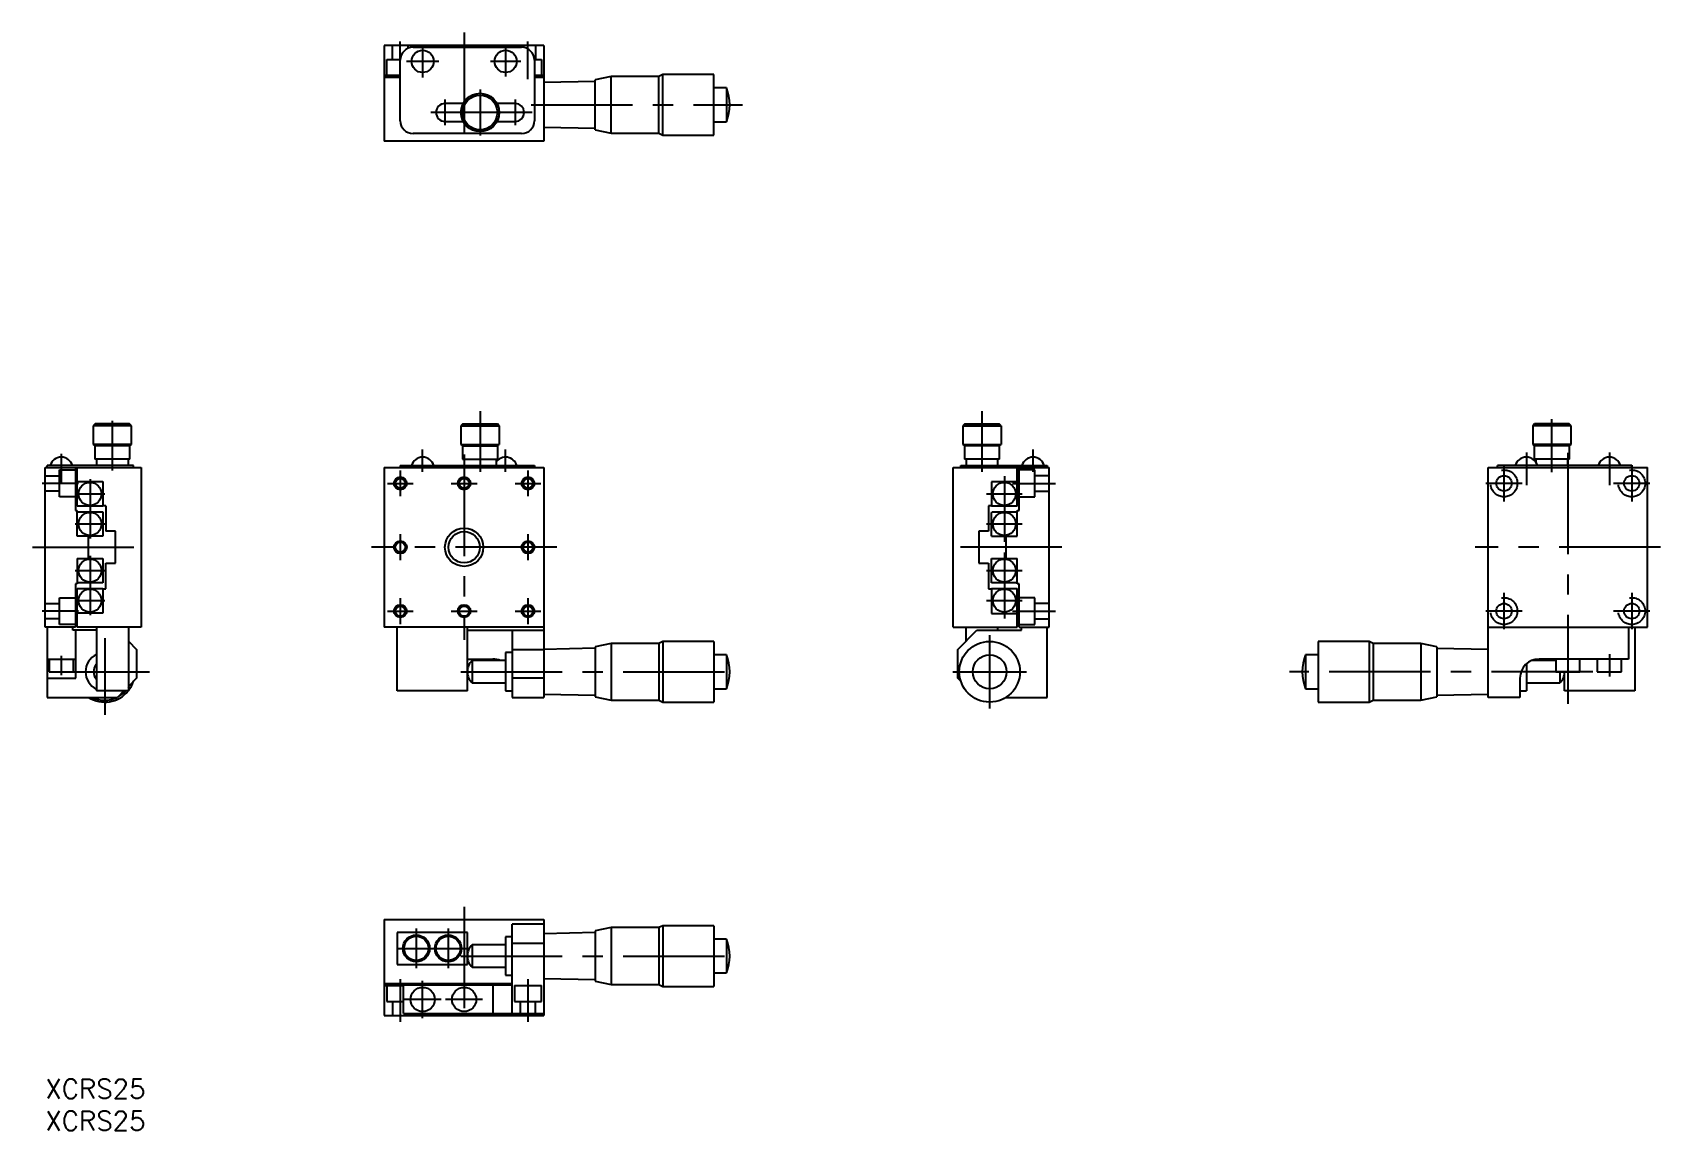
# Model space of a CAD drawing. Extents: x -2 to 253, y -8 to 164.
import ezdxf

# ---------------------------------------------------------------- set-up
doc = ezdxf.new("R2010")
doc.units = 0
doc.header["$LTSCALE"] = 0.5
doc.linetypes.add('CENTER', pattern=[50.8, 31.75, -6.35, 6.35, -6.35])
doc.linetypes.add('DASHED', pattern=[19.05, 12.7, -6.35])
for name, color, linetype in [('MSM_CENTER', 1, 'CENTER'), ('MSM_CONTINUOUS', 7, 'CONTINUOUS'), ('MSM_DASHED', 4, 'DASHED'), ('MSM_NARROW', 5, 'CONTINUOUS'), ('MSM_PART_NUMBER', 7, 'CONTINUOUS')]:
    doc.layers.add(name, color=color, linetype=linetype)
doc.styles.get("Standard").update_dxf_attribs({"font": 'txt.shx', "height": 3, "bigfont": 'bigfont.shx'})

# ---------------------------------------------------------------- blocks, each defined once
blk = doc.blocks.new('*U2')
at = {"layer": 'MSM_PART_NUMBER'}
blk.add_text('XCRS25', height=3, dxfattribs=at).set_placement((0, -3))
blk = doc.blocks.new('*U3')
at = {"layer": 'MSM_PART_NUMBER'}
blk.add_text('XCRS25', height=3, dxfattribs=at).set_placement((0, -8))

msp = doc.modelspace()

# ---------------------------------------------------------------- linework, layer by layer
at = {"layer": 'MSM_CENTER'}
for p, q in [((65.59, 163.87), (65.59, 144.86)), ((55.59, 156.55), (55.59, 162.47)), ((59.09, 161.87), (59.09, 156.85)), ((72.09, 161.72), (72.09, 157)), ((75.59, 156.55), (75.59, 162.47)), ((61.61, 159.36), (56.58, 159.36)), ((74.46, 159.36), (69.73, 159.36)), ((62.59, 153.37), (62.59, 149.35)), ((68.09, 154.97), (68.09, 147.75)), ((73.59, 153.37), (73.59, 149.35)), ((76.26, 151.36), (59.93, 151.36)), ((76.09, 152.56), (109.19, 152.56)), ((68.09, 104.6), (68.09, 95.1)), ((146.69, 104.6), (146.69, 95.1)), ((10.5, 95.29), (10.5, 103.11)), ((235.94, 95.06), (235.94, 103.34)), ((2.5, 97.91), (2.5, 93.23)), ((59.09, 95.1), (59.09, 98.6)), ((65.59, 97.8), (65.59, 68.8)), ((72.09, 95.1), (72.09, 98.6)), ((154.69, 95.1), (154.69, 98.6)), ((231.94, 98.14), (231.94, 93)), ((238.44, 98.1), (238.44, 58.8)), ((244.94, 98.14), (244.94, 93)), ((55.59, 95.32), (55.59, 91.27)), ((75.59, 95.32), (75.59, 91.27)), ((150.19, 94.45), (150.19, 84.15)), ((228.44, 96.14), (228.44, 90.46)), ((248.44, 96.14), (248.44, 90.46)), ((5.21, 93.3), (-0.51, 93.3)), ((7, 93.96), (7, 84.64)), ((53.57, 93.3), (57.62, 93.3)), ((63.57, 93.3), (67.62, 93.3)), ((73.57, 93.3), (77.62, 93.3)), ((151.49, 93.3), (158.19, 93.3)), ((231.28, 93.3), (225.6, 93.3)), ((251.28, 93.3), (245.6, 93.3)), ((4.69, 91.65), (9.31, 91.65)), ((147.39, 91.65), (152.99, 91.65)), ((4.69, 86.95), (9.31, 86.95)), ((147.39, 86.95), (152.99, 86.95)), ((55.59, 85.32), (55.59, 81.27)), ((75.59, 85.32), (75.59, 81.27)), ((-2, 83.3), (17, 83.3)), ((7, 81.96), (7, 72.64)), ((80.09, 83.3), (51.09, 83.3)), ((159.19, 83.3), (140.19, 83.3)), ((150.19, 82.45), (150.19, 72.15)), ((252.94, 83.3), (223.94, 83.3)), ((4.69, 79.65), (9.31, 79.65)), ((147.39, 79.65), (152.99, 79.65)), ((4.69, 74.95), (9.31, 74.95)), ((55.59, 75.32), (55.59, 71.27)), ((75.59, 75.32), (75.59, 71.27)), ((147.39, 74.95), (152.99, 74.95)), ((228.44, 76.14), (228.44, 70.46)), ((248.44, 76.14), (248.44, 70.46)), ((5.21, 73.3), (-0.51, 73.3)), ((53.57, 73.3), (57.62, 73.3)), ((63.57, 73.3), (67.62, 73.3)), ((73.57, 73.3), (77.62, 73.3)), ((151.49, 73.3), (158.19, 73.3)), ((231.28, 73.3), (225.6, 73.3)), ((251.28, 73.3), (245.6, 73.3)), ((9.3, 69.06), (9.3, 57.05)), ((147.89, 69.55), (147.89, 58.05)), ((2.5, 66.31), (2.5, 63.29)), ((244.94, 66.54), (244.94, 63.06)), ((4.4, 63.8), (16.3, 63.8)), ((65.09, 63.8), (109.19, 63.8)), ((142.14, 63.8), (153.64, 63.8)), ((242.34, 63.8), (194.84, 63.8)), ((65.59, 27), (65.59, 8)), ((58.09, 23.6), (58.09, 17.4)), ((63.09, 23.6), (63.09, 17.4)), ((54.99, 20.5), (66.19, 20.5)), ((65.09, 19.3), (109.19, 19.3)), ((55.59, 15.7), (55.59, 9)), ((59.09, 9.6), (59.09, 15.4)), ((75.59, 15.7), (75.59, 9)), ((61.99, 12.5), (56.19, 12.5)), ((68.49, 12.5), (62.69, 12.5))]:
    msp.add_line(p, q, dxfattribs=at)
at = {"layer": 'MSM_CONTINUOUS'}
for p, q in [((53.09, 161.86), (53.09, 146.86)), ((78.09, 161.86), (53.09, 161.86)), ((57.59, 161.56), (74.59, 161.56)), ((78.09, 161.86), (78.09, 146.86)), ((55.59, 150.06), (55.59, 159.56)), ((76.59, 159.56), (76.59, 150.06)), ((55.59, 157.16), (53.09, 157.16)), ((53.09, 157.16), (55.59, 157.16)), ((55.59, 156.86), (53.09, 156.86)), ((78.09, 157.16), (76.59, 157.16)), ((76.59, 157.16), (78.09, 157.16)), ((78.09, 156.86), (76.59, 156.86)), ((86.09, 156.23), (78.09, 156.06)), ((88.59, 157.01), (86.09, 156.48)), ((86.09, 148.63), (86.09, 156.48)), ((96.09, 157.01), (88.59, 157.01)), ((88.59, 148.11), (88.59, 157.01)), ((96.69, 157.31), (96.09, 157.01)), ((96.09, 148.11), (96.09, 157.01)), ((104.69, 157.31), (96.69, 157.31)), ((96.69, 147.81), (96.69, 157.31)), ((104.69, 147.81), (104.69, 157.31)), ((106.69, 155.21), (104.69, 155.21)), ((106.69, 155.21), (106.69, 149.91)), ((65.44, 152.76), (62.59, 152.76)), ((73.59, 152.76), (70.75, 152.76)), ((74.59, 148.06), (57.59, 148.06)), ((62.59, 149.96), (65.44, 149.96)), ((70.75, 149.96), (73.59, 149.96)), ((78.09, 149.06), (86.09, 148.88)), ((86.09, 148.63), (88.59, 148.11)), ((88.59, 148.11), (96.09, 148.11)), ((96.09, 148.11), (96.69, 147.81)), ((104.69, 149.91), (106.69, 149.91)), ((78.09, 146.86), (53.09, 146.86)), ((96.69, 147.81), (104.69, 147.81)), ((7.8, 102.6), (7.5, 102.3)), ((7.5, 102.3), (7.5, 99.4)), ((13.5, 102.3), (7.5, 102.3)), ((13.2, 102.6), (7.8, 102.6)), ((13.5, 102.3), (13.2, 102.6)), ((13.5, 99.4), (13.5, 102.3)), ((65.39, 102.6), (65.09, 102.3)), ((65.09, 102.3), (65.09, 99.4)), ((65.09, 102.3), (71.09, 102.3)), ((65.39, 102.6), (70.79, 102.6)), ((71.09, 102.3), (70.79, 102.6)), ((71.09, 102.3), (71.09, 99.4)), ((143.99, 102.6), (143.69, 102.3)), ((143.69, 102.3), (143.69, 99.4)), ((143.69, 102.3), (149.69, 102.3)), ((143.99, 102.6), (149.39, 102.6)), ((149.69, 102.3), (149.39, 102.6)), ((149.69, 102.3), (149.69, 99.4)), ((233.24, 102.6), (232.94, 102.3)), ((232.94, 102.3), (232.94, 99.4)), ((238.94, 102.3), (232.94, 102.3)), ((238.64, 102.6), (233.24, 102.6)), ((238.94, 102.3), (238.64, 102.6)), ((238.94, 99.4), (238.94, 102.3)), ((7.5, 99.4), (7.75, 99.15)), ((13.5, 99.4), (7.5, 99.4)), ((7.75, 99.15), (7.75, 97.1)), ((13.25, 99.15), (7.75, 99.15)), ((13.25, 97.1), (7.75, 97.1)), ((8, 97.1), (8, 96.1)), ((13, 96.1), (13, 97.1)), ((13.25, 99.15), (13.5, 99.4)), ((13.25, 97.1), (13.25, 99.15)), ((65.09, 99.4), (71.09, 99.4)), ((65.09, 99.4), (65.34, 99.15)), ((65.34, 99.15), (65.34, 97.1)), ((65.34, 99.15), (70.84, 99.15)), ((65.34, 97.1), (70.84, 97.1)), ((65.59, 97.1), (65.59, 96.1)), ((70.59, 97.1), (70.59, 96.1)), ((70.84, 99.15), (71.09, 99.4)), ((70.84, 99.15), (70.84, 97.1)), ((143.69, 99.4), (143.94, 99.15)), ((143.69, 99.4), (149.69, 99.4)), ((143.94, 99.15), (143.94, 97.1)), ((149.44, 99.15), (143.94, 99.15)), ((149.44, 97.1), (143.94, 97.1)), ((144.19, 97.1), (144.19, 96.1)), ((149.19, 96.1), (149.19, 97.1)), ((149.44, 99.15), (149.69, 99.4)), ((149.44, 97.1), (149.44, 99.15)), ((232.94, 99.4), (233.19, 99.15)), ((238.94, 99.4), (232.94, 99.4)), ((233.19, 99.15), (233.19, 97.1)), ((238.69, 99.15), (233.19, 99.15)), ((238.69, 97.1), (233.19, 97.1)), ((233.44, 97.1), (233.44, 96.62)), ((238.44, 96.1), (238.44, 97.1)), ((238.69, 99.15), (238.94, 99.4)), ((238.69, 97.1), (238.69, 99.15)), ((0, 70.8), (0, 95.8)), ((0, 95.8), (15, 95.8)), ((13.8, 96.1), (0.3, 96.1)), ((0.3, 95.8), (0.3, 96.1)), ((4.7, 95.8), (4.7, 89.05)), ((5, 89.75), (5, 95.8)), ((13.8, 95.8), (13.8, 96.1)), ((15, 95.8), (15, 70.8)), ((53.09, 95.8), (53.09, 70.8)), ((53.09, 95.8), (78.09, 95.8)), ((55.59, 96.1), (76.59, 96.1)), ((55.59, 96.1), (55.59, 95.8)), ((76.59, 96.1), (76.59, 95.8)), ((78.09, 95.8), (78.09, 59.8)), ((142.19, 70.8), (142.19, 95.8)), ((142.19, 95.8), (157.19, 95.8)), ((143.39, 95.8), (143.39, 96.1)), ((143.39, 96.1), (156.89, 96.1)), ((152.19, 89.75), (152.19, 95.8)), ((152.49, 89.05), (152.49, 95.8)), ((156.89, 96.1), (156.89, 95.8)), ((157.19, 70.8), (157.19, 95.8)), ((225.94, 95.8), (250.94, 95.8)), ((225.94, 59.8), (225.94, 95.8)), ((227.44, 95.8), (227.44, 96.1)), ((248.44, 96.1), (227.44, 96.1)), ((248.44, 95.8), (248.44, 96.1)), ((250.94, 70.8), (250.94, 95.8)), ((5, 93.6), (9, 93.6)), ((9, 93.6), (9, 89.75)), ((152.19, 93.55), (148.19, 93.55)), ((148.19, 93.55), (148.19, 89.75)), ((9, 89.75), (5, 89.75)), ((9.5, 89.8), (9, 89.8)), ((9.5, 89.8), (9.5, 85.8)), ((148.19, 89.8), (147.69, 89.8)), ((147.69, 89.8), (147.69, 85.8)), ((152.19, 89.75), (148.19, 89.75)), ((4.7, 89.05), (5, 89.05)), ((5, 85.05), (5, 89.05)), ((5, 88.85), (9, 88.85)), ((9, 88.85), (9, 85.05)), ((148.19, 88.65), (148.23, 88.85)), ((148.19, 85.05), (148.19, 88.65)), ((148.23, 88.85), (152.19, 88.85)), ((152.19, 85.05), (152.19, 89.05)), ((152.19, 89.05), (152.49, 89.05)), ((9, 85.05), (5, 85.05)), ((6.7, 85.05), (6.7, 81.55)), ((11, 85.8), (9.5, 85.8)), ((11, 80.8), (11, 85.8)), ((147.69, 85.8), (146.19, 85.8)), ((146.19, 85.8), (146.19, 80.8)), ((148.19, 85.05), (152.19, 85.05)), ((150.49, 81.55), (150.49, 85.05)), ((5, 81.55), (5, 77.55)), ((5, 81.55), (9, 81.55)), ((9, 81.55), (9, 77.75)), ((9.5, 80.8), (11, 80.8)), ((9.5, 76.8), (9.5, 80.8)), ((146.19, 80.8), (147.69, 80.8)), ((147.69, 80.8), (147.69, 76.8)), ((148.19, 81.55), (152.19, 81.55)), ((148.19, 77.75), (148.19, 81.55)), ((152.19, 77.55), (152.19, 81.55)), ((5, 77.55), (4.7, 77.55)), ((4.7, 77.55), (4.7, 70.8)), ((9, 77.75), (5, 77.75)), ((5, 70.8), (5, 76.85)), ((5, 76.85), (9, 76.85)), ((9, 76.85), (9, 73)), ((9, 76.8), (9.5, 76.8)), ((147.69, 76.8), (148.19, 76.8)), ((152.19, 77.75), (148.19, 77.75)), ((148.19, 76.85), (152.19, 76.85)), ((148.19, 76.85), (148.19, 72.95)), ((152.49, 77.55), (152.19, 77.55)), ((152.19, 70.8), (152.19, 76.85)), ((152.49, 70.8), (152.49, 77.55)), ((9, 73), (5, 73)), ((148.19, 72.95), (152.19, 72.95)), ((4.7, 70.8), (0, 70.8)), ((0.3, 70.8), (0.3, 59.8)), ((4.3, 70.3), (4.3, 70.8)), ((8, 70.3), (4.3, 70.3)), ((4.8, 62.8), (4.8, 70.3)), ((15, 70.8), (5, 70.8)), ((8, 70.8), (8, 60.8)), ((13, 70.8), (13, 60.8)), ((78.09, 70.8), (53.09, 70.8)), ((55.09, 60.8), (55.09, 70.8)), ((66.09, 60.8), (66.09, 70.8)), ((66.09, 70.3), (78.09, 70.3)), ((73.09, 70.3), (73.09, 59.8)), ((142.19, 70.8), (152.19, 70.8)), ((142.89, 67.3), (145.89, 70.3)), ((144.19, 68.6), (144.19, 70.8)), ((145.89, 70.3), (152.89, 70.3)), ((149.19, 70.3), (149.19, 70.8)), ((152.49, 70.8), (157.19, 70.8)), ((152.89, 70.3), (152.89, 70.8)), ((156.89, 59.8), (156.89, 70.8)), ((225.94, 70.8), (250.94, 70.8)), ((247.94, 70.8), (247.94, 65.8)), ((248.94, 70.8), (248.94, 60.8)), ((13, 68.6), (14.3, 67.3)), ((14.3, 67.3), (14.3, 62.8)), ((73.09, 66.8), (72.09, 66.8)), ((72.09, 66.8), (72.09, 60.8)), ((73.09, 67.3), (78.09, 67.3)), ((86.09, 67.48), (78.09, 67.3)), ((88.59, 68.25), (86.09, 67.73)), ((86.09, 67.73), (86.09, 59.87)), ((96.09, 68.25), (88.59, 68.25)), ((88.59, 68.25), (88.59, 59.35)), ((96.69, 68.55), (96.09, 68.25)), ((96.09, 68.25), (96.09, 59.35)), ((104.69, 68.55), (96.69, 68.55)), ((96.69, 68.55), (96.69, 59.05)), ((104.69, 68.55), (104.69, 59.05)), ((106.69, 66.45), (104.69, 66.45)), ((106.69, 66.45), (106.69, 61.15)), ((142.89, 62.8), (142.89, 67.3)), ((199.34, 66.45), (197.34, 66.45)), ((197.34, 66.45), (197.34, 61.15)), ((207.34, 68.55), (199.34, 68.55)), ((199.34, 68.55), (199.34, 59.05)), ((207.94, 68.25), (207.34, 68.55)), ((207.34, 68.55), (207.34, 59.05)), ((215.44, 68.25), (207.94, 68.25)), ((207.94, 68.25), (207.94, 59.35)), ((217.94, 67.72), (215.44, 68.25)), ((215.44, 68.25), (215.44, 59.35)), ((217.94, 67.72), (217.94, 59.87)), ((225.94, 67.3), (217.94, 67.47)), ((0.3, 65.8), (4.8, 65.8)), ((0.6, 65.8), (0.6, 63.8)), ((0.6, 63.8), (4.4, 63.8)), ((4.4, 63.8), (4.4, 65.8)), ((66.09, 65.8), (70.09, 65.8)), ((72.09, 65.55), (66.84, 65.55)), ((66.84, 65.55), (66.84, 62.05)), ((231.94, 65.04), (231.94, 60.8)), ((236.54, 65.55), (232.74, 65.55)), ((247.94, 65.8), (233.94, 65.8)), ((236.54, 65.8), (236.54, 63.8)), ((236.54, 63.8), (240.34, 63.8)), ((237.19, 63.8), (237.19, 62.05)), ((237.94, 60.8), (237.94, 63.8)), ((240.34, 63.8), (240.34, 65.8)), ((243.04, 65.8), (243.04, 63.8)), ((243.04, 63.8), (246.84, 63.8)), ((246.84, 63.8), (246.84, 65.8)), ((0.3, 62.8), (4.8, 62.8)), ((14.3, 62.8), (13, 61.5)), ((66.84, 62.05), (72.09, 62.05)), ((78.09, 62.8), (73.09, 62.8)), ((143.38, 62.31), (142.89, 62.8)), ((230.94, 62.8), (230.94, 59.8)), ((231.94, 62.05), (237.19, 62.05)), ((0.3, 59.8), (11.3, 59.8)), ((13, 60.8), (8, 60.8)), ((12.3, 60.8), (11.3, 59.8)), ((66.09, 60.8), (55.09, 60.8)), ((72.09, 60.8), (73.09, 60.8)), ((73.09, 59.8), (78.09, 59.8)), ((78.09, 60.3), (86.09, 60.12)), ((86.09, 59.87), (88.59, 59.35)), ((88.59, 59.35), (96.09, 59.35)), ((96.09, 59.35), (96.69, 59.05)), ((96.69, 59.05), (104.69, 59.05)), ((104.69, 61.15), (106.69, 61.15)), ((150.46, 59.8), (156.89, 59.8)), ((197.34, 61.15), (199.34, 61.15)), ((199.34, 59.05), (207.34, 59.05)), ((207.34, 59.05), (207.94, 59.35)), ((207.94, 59.35), (215.44, 59.35)), ((215.44, 59.35), (217.94, 59.87)), ((217.94, 60.12), (225.94, 60.3)), ((230.94, 59.8), (225.94, 59.8)), ((230.94, 60.8), (231.94, 60.8)), ((248.94, 60.8), (237.94, 60.8)), ((53.09, 25), (53.09, 10)), ((53.09, 25), (78.09, 25)), ((66.09, 23), (55.09, 23)), ((55.09, 23), (55.09, 18)), ((66.09, 18), (66.09, 23)), ((73.09, 10.3), (73.09, 24.3)), ((78.09, 24.3), (73.09, 24.3)), ((78.09, 25), (78.09, 10)), ((86.09, 22.98), (78.09, 22.8)), ((88.59, 23.75), (86.09, 23.23)), ((86.09, 23.23), (86.09, 15.37)), ((96.09, 23.75), (88.59, 23.75)), ((88.59, 23.75), (88.59, 14.85)), ((96.69, 24.05), (96.09, 23.75)), ((96.09, 23.75), (96.09, 14.85)), ((104.69, 24.05), (96.69, 24.05)), ((96.69, 24.05), (96.69, 14.55)), ((104.69, 24.05), (104.69, 14.55)), ((72.09, 21.05), (66.84, 21.05)), ((66.84, 21.05), (66.84, 17.55)), ((73.09, 22.3), (72.09, 22.3)), ((72.09, 22.3), (72.09, 16.3)), ((73.09, 21.3), (78.09, 21.3)), ((106.69, 21.95), (104.69, 21.95)), ((106.69, 21.95), (106.69, 16.65)), ((55.09, 18), (66.09, 18)), ((66.84, 17.55), (72.09, 17.55)), ((72.09, 16.3), (73.09, 16.3)), ((78.09, 15.8), (86.09, 15.62)), ((86.09, 15.37), (88.59, 14.85)), ((104.69, 16.65), (106.69, 16.65)), ((53.09, 15), (73.09, 15)), ((53.09, 14.7), (56.09, 14.7)), ((56.09, 10.3), (56.09, 14.8)), ((56.09, 14.8), (73.09, 14.8)), ((70.09, 14.8), (70.09, 10.3)), ((88.59, 14.85), (96.09, 14.85)), ((96.09, 14.85), (96.69, 14.55)), ((96.69, 14.55), (104.69, 14.55)), ((56.09, 10.3), (78.09, 10.3)), ((53.09, 10), (78.09, 10))]:
    msp.add_line(p, q, dxfattribs=at)
for centre, radius in [((59.09, 159.36), 1.75), ((72.09, 159.36), 1.75), ((68.09, 151.36), 3), ((68.09, 151.36), 2.7), ((228.44, 93.3), 1.2), ((248.44, 93.3), 1.2), ((7, 91.65), 1.8), ((55.59, 93.3), 0.783), ((65.59, 93.3), 0.783), ((75.59, 93.3), 0.783), ((150.19, 91.65), 1.8), ((7, 86.95), 1.8), ((150.19, 86.95), 1.8), ((65.59, 83.3), 2.46), ((55.59, 83.3), 0.783), ((75.59, 83.3), 0.783), ((7, 79.65), 1.8), ((150.19, 79.65), 1.8), ((7, 74.95), 1.8), ((150.19, 74.95), 1.8), ((55.59, 73.3), 0.783), ((65.59, 73.3), 0.783), ((75.59, 73.3), 0.783), ((228.44, 73.3), 1.2), ((248.44, 73.3), 1.2), ((147.89, 63.8), 4.75), ((147.89, 63.8), 2.65), ((58.09, 20.5), 2.1), ((58.09, 20.5), 1.9), ((63.09, 20.5), 2.1), ((63.09, 20.5), 1.9), ((59.09, 12.5), 1.9), ((65.59, 12.5), 1.9)]:
    msp.add_circle(centre, radius, dxfattribs=at)
for centre, radius, start, end in [((57.59, 159.56), 2, 90, 180), ((74.59, 159.56), 2, 0, 90), ((99.92, 152.56), 7.27, 338.6302, 21.3698), ((62.59, 151.36), 1.4, 90, 270), ((73.59, 151.36), 1.4, 270, 90), ((57.59, 150.06), 2, 180, 270), ((74.59, 150.06), 2, 270, 0), ((2.5, 95.57), 1.83, 16.7859, 163.2141), ((59.09, 95.57), 1.83, 16.7859, 163.2141), ((72.09, 95.57), 1.83, 16.7859, 145.149), ((154.69, 95.57), 1.83, 16.7859, 163.2141), ((231.94, 95.57), 1.83, 16.7859, 163.2141), ((244.94, 95.57), 1.83, 16.7859, 163.2141), ((9.3, 63.8), 3, 115.6793, 244.3207), ((99.92, 63.8), 7.27, 338.6302, 21.3698), ((204.11, 63.8), 7.27, 158.6302, 201.3698), ((9.3, 63.8), 1.75, 137.9754, 222.0246), ((68.51, 63.8), 2.42, 133.6028, 226.3972), ((70.09, 62.8), 3, 66.4435, 90), ((233.94, 62.8), 3, 90, 180), ((235.52, 63.8), 2.42, 313.6028, 0), ((9.3, 63.8), 4.75, 321.1643, 341.7234), ((9.3, 63.8), 4.45, 326.2491, 332.5598), ((9.3, 63.8), 4.75, 237.3631, 320.8333), ((9.3, 63.8), 4.45, 244.0108, 295.9892), ((9.3, 63.8), 4.45, 297.4402, 317.6113), ((68.51, 19.3), 2.42, 133.6028, 226.3972), ((99.92, 19.3), 7.27, 338.6302, 21.3698)]:
    msp.add_arc(centre, radius, start, end, dxfattribs=at)
at = {"layer": 'MSM_DASHED'}
for p, q in [((54.39, 159.66), (54.39, 161.86)), ((56.79, 161.86), (56.79, 161.39)), ((74.39, 161.56), (74.39, 161.86)), ((76.79, 161.86), (76.79, 159.66)), ((53.49, 159.66), (55.6, 159.66)), ((53.49, 157.16), (53.49, 159.66)), ((76.59, 159.66), (77.69, 159.66)), ((77.69, 159.66), (77.69, 157.16)), ((0, 94.5), (2.2, 94.5)), ((2.2, 91.2), (2.2, 95.4)), ((2.2, 95.4), (4.7, 95.4)), ((154.99, 95.4), (152.49, 95.4)), ((154.99, 91.2), (154.99, 95.4)), ((157.19, 94.5), (154.99, 94.5)), ((2.2, 92.1), (0, 92.1)), ((154.99, 92.1), (157.19, 92.1)), ((4.7, 91.2), (2.2, 91.2)), ((152.49, 91.2), (154.99, 91.2)), ((0, 74.5), (2.2, 74.5)), ((2.2, 71.2), (2.2, 75.4)), ((2.2, 75.4), (4.7, 75.4)), ((154.99, 75.4), (152.49, 75.4)), ((154.99, 71.2), (154.99, 75.4)), ((157.19, 74.5), (154.99, 74.5)), ((2.2, 72.1), (0, 72.1)), ((154.99, 72.1), (157.19, 72.1)), ((4.7, 71.2), (2.2, 71.2)), ((152.49, 71.2), (154.99, 71.2)), ((53.49, 14.7), (53.49, 12.2)), ((73.49, 14.7), (73.49, 12.2)), ((73.49, 14.7), (77.69, 14.7)), ((77.69, 12.2), (77.69, 14.7)), ((53.49, 12.2), (56.09, 12.2)), ((54.39, 12.2), (54.39, 10)), ((56.79, 10), (56.79, 10.3)), ((73.49, 12.2), (77.69, 12.2)), ((74.39, 12.2), (74.39, 10)), ((76.79, 10), (76.79, 12.2))]:
    msp.add_line(p, q, dxfattribs=at)
for centre in [(228.44, 93.3), (248.44, 93.3), (228.44, 73.3), (248.44, 73.3)]:
    msp.add_circle(centre, 2.1, dxfattribs=at)
at = {"layer": 'MSM_NARROW'}
for centre, radius in [((55.59, 93.3), 1), ((65.59, 93.3), 1), ((75.59, 93.3), 1), ((55.59, 83.3), 1), ((65.59, 83.3), 3), ((75.59, 83.3), 1), ((55.59, 73.3), 1), ((65.59, 73.3), 1), ((75.59, 73.3), 1)]:
    msp.add_circle(centre, radius, dxfattribs=at)

# ---------------------------------------------------------------- block references
at = {"layer": 'MSM_CONTINUOUS'}
for name in ['*U2', '*U3']:
    msp.add_blockref(name, (0, 0), dxfattribs=at)

doc.saveas('drawing.dxf')
